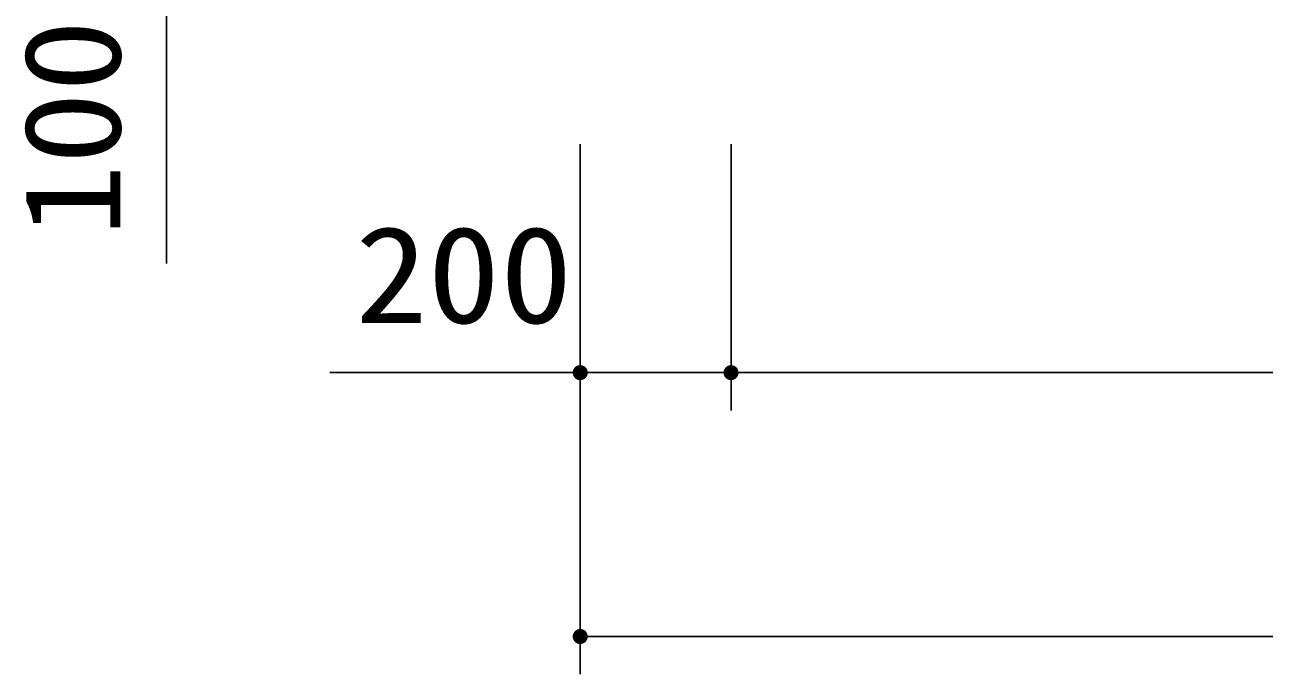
# Model space of a CAD drawing. Units: millimetres, scale not verified. Extents: x -14850 to 14850, y -10500 to 10500.
# Drawn here: x -1103 to 541, y -6899 to -6038 of the extents above; entities that cross this region are included whole.
import ezdxf
from ezdxf.enums import TextEntityAlignment as Align

# ---------------------------------------------------------------- set-up
doc = ezdxf.new("R2010")
doc.units = ezdxf.units.MM
doc.header["$LTSCALE"] = 50
doc.layers.add('0-5_製作', color=5, linetype='Continuous', lineweight=25)
doc.styles.add('ＭＳ ゴシック', font='')
doc.styles.get('ＭＳ ゴシック').set_extended_font_data('MS Gothic')

msp = doc.modelspace()

# ---------------------------------------------------------------- linework, layer by layer
at = {"layer": '0-5_製作', "color": 2}
for p, q in [((-914.36, -6024.31), (-914.36, -6354.3)), ((-365.85, -6899.02), (-365.85, -6195.78)), ((-165.85, -6549.02), (-165.85, -6195.78)), ((-365.85, -6499.02), (-697.86, -6499.02)), ((-365.85, -6499.02), (-165.85, -6499.02)), ((-165.85, -6499.02), (1634.15, -6499.02)), ((-365.85, -6849.02), (1834.15, -6849.02))]:
    msp.add_line(p, q, dxfattribs=at)
at = {"layer": '0-5_製作'}
for points in [[(-375.83, -6498.39), (-365.85, -6489.02), (-365.85, -6499.02)], [(-375.68, -6497.14), (-365.85, -6489.02), (-375.83, -6498.39)], [(-375.36, -6495.93), (-365.85, -6489.02), (-375.68, -6497.14)], [(-374.9, -6494.76), (-365.85, -6489.02), (-375.36, -6495.93)], [(-374.3, -6493.66), (-365.85, -6489.02), (-374.9, -6494.76)], [(-373.56, -6492.64), (-365.85, -6489.02), (-374.3, -6493.66)], [(-372.7, -6491.73), (-365.85, -6489.02), (-373.56, -6492.64)], [(-371.73, -6490.93), (-365.85, -6489.02), (-372.7, -6491.73)], [(-370.67, -6490.26), (-365.85, -6489.02), (-371.73, -6490.93)], [(-369.54, -6489.72), (-365.85, -6489.02), (-370.67, -6490.26)], [(-368.34, -6489.33), (-365.85, -6489.02), (-369.54, -6489.72)], [(-367.11, -6489.1), (-365.85, -6489.02), (-368.34, -6489.33)], [(-365.85, -6489.02), (-355.85, -6499.02), (-365.85, -6499.02)], [(-365.85, -6489.02), (-355.93, -6497.76), (-355.85, -6499.02)], [(-365.85, -6489.02), (-356.17, -6496.53), (-355.93, -6497.76)], [(-365.85, -6489.02), (-356.56, -6495.34), (-356.17, -6496.53)], [(-365.85, -6489.02), (-357.09, -6494.2), (-356.56, -6495.34)], [(-365.85, -6489.02), (-357.76, -6493.14), (-357.09, -6494.2)], [(-365.85, -6489.02), (-358.56, -6492.17), (-357.76, -6493.14)], [(-365.85, -6489.02), (-359.48, -6491.31), (-358.56, -6492.17)], [(-365.85, -6489.02), (-360.5, -6490.58), (-359.48, -6491.31)], [(-365.85, -6489.02), (-361.6, -6489.97), (-360.5, -6490.58)], [(-365.85, -6489.02), (-362.76, -6489.51), (-361.6, -6489.97)], [(-365.85, -6489.02), (-363.98, -6489.2), (-362.76, -6489.51)], [(-365.85, -6489.02), (-365.23, -6489.04), (-363.98, -6489.2)], [(-175.83, -6498.39), (-165.85, -6489.02), (-165.85, -6499.02)], [(-175.68, -6497.14), (-165.85, -6489.02), (-175.83, -6498.39)], [(-175.36, -6495.93), (-165.85, -6489.02), (-175.68, -6497.14)], [(-174.9, -6494.76), (-165.85, -6489.02), (-175.36, -6495.93)], [(-174.3, -6493.66), (-165.85, -6489.02), (-174.9, -6494.76)], [(-173.56, -6492.64), (-165.85, -6489.02), (-174.3, -6493.66)], [(-172.7, -6491.73), (-165.85, -6489.02), (-173.56, -6492.64)], [(-171.73, -6490.93), (-165.85, -6489.02), (-172.7, -6491.73)], [(-170.67, -6490.26), (-165.85, -6489.02), (-171.73, -6490.93)], [(-169.54, -6489.72), (-165.85, -6489.02), (-170.67, -6490.26)], [(-168.34, -6489.33), (-165.85, -6489.02), (-169.54, -6489.72)], [(-167.11, -6489.1), (-165.85, -6489.02), (-168.34, -6489.33)], [(-165.85, -6489.02), (-155.85, -6499.02), (-165.85, -6499.02)], [(-165.85, -6489.02), (-155.93, -6497.76), (-155.85, -6499.02)], [(-165.85, -6489.02), (-156.17, -6496.53), (-155.93, -6497.76)], [(-165.85, -6489.02), (-156.56, -6495.34), (-156.17, -6496.53)], [(-165.85, -6489.02), (-157.09, -6494.2), (-156.56, -6495.34)], [(-165.85, -6489.02), (-157.76, -6493.14), (-157.09, -6494.2)], [(-165.85, -6489.02), (-158.56, -6492.17), (-157.76, -6493.14)], [(-165.85, -6489.02), (-159.48, -6491.31), (-158.56, -6492.17)], [(-165.85, -6489.02), (-160.5, -6490.58), (-159.48, -6491.31)], [(-165.85, -6489.02), (-161.6, -6489.97), (-160.5, -6490.58)], [(-165.85, -6489.02), (-162.76, -6489.51), (-161.6, -6489.97)], [(-165.85, -6489.02), (-163.98, -6489.2), (-162.76, -6489.51)], [(-165.85, -6489.02), (-165.23, -6489.04), (-163.98, -6489.2)], [(-375.83, -6498.39), (-365.85, -6499.02), (-375.85, -6499.02)], [(-375.85, -6499.02), (-365.85, -6499.02), (-375.78, -6500.27)], [(-375.78, -6500.27), (-365.85, -6499.02), (-375.54, -6501.51)], [(-375.54, -6501.51), (-365.85, -6499.02), (-375.15, -6502.7)], [(-375.15, -6502.7), (-365.85, -6499.02), (-374.62, -6503.84)], [(-374.62, -6503.84), (-365.85, -6499.02), (-373.94, -6504.9)], [(-373.94, -6504.9), (-365.85, -6499.02), (-373.14, -6505.86)], [(-373.14, -6505.86), (-365.85, -6499.02), (-372.23, -6506.72)], [(-372.23, -6506.72), (-365.85, -6499.02), (-371.21, -6507.46)], [(-371.21, -6507.46), (-365.85, -6499.02), (-370.11, -6508.07)], [(-370.11, -6508.07), (-365.85, -6499.02), (-368.94, -6508.53)], [(-368.94, -6508.53), (-365.85, -6499.02), (-367.73, -6508.84)], [(-367.73, -6508.84), (-365.85, -6499.02), (-365.85, -6509.02)], [(-367.73, -6508.84), (-365.85, -6509.02), (-366.48, -6509)], [(-365.85, -6499.02), (-364.6, -6508.94), (-365.85, -6509.02)], [(-365.85, -6499.02), (-363.37, -6508.7), (-364.6, -6508.94)], [(-365.85, -6499.02), (-362.17, -6508.32), (-363.37, -6508.7)], [(-365.85, -6499.02), (-361.04, -6507.78), (-362.17, -6508.32)], [(-365.85, -6499.02), (-359.98, -6507.11), (-361.04, -6507.78)], [(-365.85, -6499.02), (-359.01, -6506.31), (-359.98, -6507.11)], [(-365.85, -6499.02), (-358.15, -6505.39), (-359.01, -6506.31)], [(-365.85, -6499.02), (-357.41, -6504.38), (-358.15, -6505.39)], [(-365.85, -6499.02), (-356.81, -6503.28), (-357.41, -6504.38)], [(-365.85, -6499.02), (-356.34, -6502.11), (-356.81, -6503.28)], [(-365.85, -6499.02), (-356.03, -6500.89), (-356.34, -6502.11)], [(-365.85, -6499.02), (-355.87, -6499.65), (-356.03, -6500.89)], [(-365.85, -6499.02), (-355.85, -6499.02), (-355.87, -6499.65)], [(-175.83, -6498.39), (-165.85, -6499.02), (-175.85, -6499.02)], [(-175.85, -6499.02), (-165.85, -6499.02), (-175.78, -6500.27)], [(-175.78, -6500.27), (-165.85, -6499.02), (-175.54, -6501.51)], [(-175.54, -6501.51), (-165.85, -6499.02), (-175.15, -6502.7)], [(-175.15, -6502.7), (-165.85, -6499.02), (-174.62, -6503.84)], [(-174.62, -6503.84), (-165.85, -6499.02), (-173.94, -6504.9)], [(-173.94, -6504.9), (-165.85, -6499.02), (-173.14, -6505.86)], [(-173.14, -6505.86), (-165.85, -6499.02), (-172.23, -6506.72)], [(-172.23, -6506.72), (-165.85, -6499.02), (-171.21, -6507.46)], [(-171.21, -6507.46), (-165.85, -6499.02), (-170.11, -6508.07)], [(-170.11, -6508.07), (-165.85, -6499.02), (-168.94, -6508.53)], [(-168.94, -6508.53), (-165.85, -6499.02), (-167.73, -6508.84)], [(-167.73, -6508.84), (-165.85, -6499.02), (-166.48, -6509)], [(-166.48, -6509), (-165.85, -6499.02), (-165.85, -6509.02)], [(-165.85, -6499.02), (-164.6, -6508.94), (-165.85, -6509.02)], [(-165.85, -6499.02), (-163.37, -6508.7), (-164.6, -6508.94)], [(-165.85, -6499.02), (-162.17, -6508.32), (-163.37, -6508.7)], [(-165.85, -6499.02), (-161.04, -6507.78), (-162.17, -6508.32)], [(-165.85, -6499.02), (-159.98, -6507.11), (-161.04, -6507.78)], [(-165.85, -6499.02), (-159.01, -6506.31), (-159.98, -6507.11)], [(-165.85, -6499.02), (-158.15, -6505.39), (-159.01, -6506.31)], [(-165.85, -6499.02), (-157.41, -6504.38), (-158.15, -6505.39)], [(-165.85, -6499.02), (-156.81, -6503.28), (-157.41, -6504.38)], [(-165.85, -6499.02), (-156.34, -6502.11), (-156.81, -6503.28)], [(-165.85, -6499.02), (-156.03, -6500.89), (-156.34, -6502.11)], [(-165.85, -6499.02), (-155.87, -6499.65), (-156.03, -6500.89)], [(-165.85, -6499.02), (-155.85, -6499.02), (-155.87, -6499.65)], [(-375.83, -6848.39), (-365.85, -6849.02), (-375.85, -6849.02)], [(-375.85, -6849.02), (-365.85, -6849.02), (-375.78, -6850.27)], [(-375.83, -6848.39), (-365.85, -6839.02), (-365.85, -6849.02)], [(-375.68, -6847.14), (-365.85, -6839.02), (-375.83, -6848.39)], [(-375.78, -6850.27), (-365.85, -6849.02), (-375.54, -6851.51)], [(-375.36, -6845.93), (-365.85, -6839.02), (-375.68, -6847.14)], [(-375.54, -6851.51), (-365.85, -6849.02), (-375.15, -6852.7)], [(-374.9, -6844.76), (-365.85, -6839.02), (-375.36, -6845.93)], [(-375.15, -6852.7), (-365.85, -6849.02), (-374.62, -6853.84)], [(-374.3, -6843.66), (-365.85, -6839.02), (-374.9, -6844.76)], [(-374.62, -6853.84), (-365.85, -6849.02), (-373.94, -6854.9)], [(-373.56, -6842.64), (-365.85, -6839.02), (-374.3, -6843.66)], [(-373.94, -6854.9), (-365.85, -6849.02), (-373.14, -6855.86)], [(-372.7, -6841.73), (-365.85, -6839.02), (-373.56, -6842.64)], [(-373.14, -6855.86), (-365.85, -6849.02), (-372.23, -6856.72)], [(-371.73, -6840.93), (-365.85, -6839.02), (-372.7, -6841.73)], [(-372.23, -6856.72), (-365.85, -6849.02), (-371.21, -6857.46)], [(-370.67, -6840.26), (-365.85, -6839.02), (-371.73, -6840.93)], [(-371.21, -6857.46), (-365.85, -6849.02), (-370.11, -6858.07)], [(-369.54, -6839.72), (-365.85, -6839.02), (-370.67, -6840.26)], [(-370.11, -6858.07), (-365.85, -6849.02), (-368.94, -6858.53)], [(-368.34, -6839.33), (-365.85, -6839.02), (-369.54, -6839.72)], [(-368.94, -6858.53), (-365.85, -6849.02), (-367.73, -6858.84)], [(-367.11, -6839.1), (-365.85, -6839.02), (-368.34, -6839.33)], [(-367.73, -6858.84), (-365.85, -6849.02), (-365.85, -6859.02)], [(-365.85, -6839.02), (-355.85, -6849.02), (-365.85, -6849.02)], [(-365.85, -6839.02), (-355.93, -6847.76), (-355.85, -6849.02)], [(-365.85, -6839.02), (-356.17, -6846.53), (-355.93, -6847.76)], [(-365.85, -6839.02), (-356.56, -6845.34), (-356.17, -6846.53)], [(-365.85, -6839.02), (-357.09, -6844.2), (-356.56, -6845.34)], [(-365.85, -6839.02), (-357.76, -6843.14), (-357.09, -6844.2)], [(-365.85, -6839.02), (-358.56, -6842.17), (-357.76, -6843.14)], [(-365.85, -6839.02), (-359.48, -6841.31), (-358.56, -6842.17)], [(-365.85, -6839.02), (-360.5, -6840.58), (-359.48, -6841.31)], [(-365.85, -6839.02), (-361.6, -6839.97), (-360.5, -6840.58)], [(-365.85, -6839.02), (-362.76, -6839.51), (-361.6, -6839.97)], [(-365.85, -6839.02), (-363.98, -6839.2), (-362.76, -6839.51)], [(-365.85, -6839.02), (-365.23, -6839.04), (-363.98, -6839.2)], [(-365.85, -6849.02), (-364.6, -6858.94), (-365.85, -6859.02)], [(-365.85, -6849.02), (-363.37, -6858.7), (-364.6, -6858.94)], [(-365.85, -6849.02), (-362.17, -6858.32), (-363.37, -6858.7)], [(-365.85, -6849.02), (-361.04, -6857.78), (-362.17, -6858.32)], [(-365.85, -6849.02), (-359.98, -6857.11), (-361.04, -6857.78)], [(-365.85, -6849.02), (-359.01, -6856.31), (-359.98, -6857.11)], [(-365.85, -6849.02), (-358.15, -6855.39), (-359.01, -6856.31)], [(-365.85, -6849.02), (-357.41, -6854.38), (-358.15, -6855.39)], [(-365.85, -6849.02), (-356.81, -6853.28), (-357.41, -6854.38)], [(-365.85, -6849.02), (-356.34, -6852.11), (-356.81, -6853.28)], [(-365.85, -6849.02), (-356.03, -6850.89), (-356.34, -6852.11)], [(-365.85, -6849.02), (-355.87, -6849.65), (-356.03, -6850.89)], [(-365.85, -6849.02), (-355.85, -6849.02), (-355.87, -6849.65)], [(-367.73, -6858.84), (-365.85, -6859.02), (-366.48, -6859)]]:
    msp.add_solid(points, dxfattribs=at)

# ---------------------------------------------------------------- texts
at = {"layer": '0-5_製作', "color": 4, "style": 'ＭＳ ゴシック', "width": 1.1}
msp.add_text('100', height=128.4, rotation=90, dxfattribs=at).set_placement((-937.18, -6318.95), align=Align.BOTTOM_LEFT)
msp.add_text('200', height=128.4, dxfattribs=at).set_placement((-664.34, -6471.78), align=Align.BOTTOM_LEFT)

doc.saveas('drawing.dxf')
